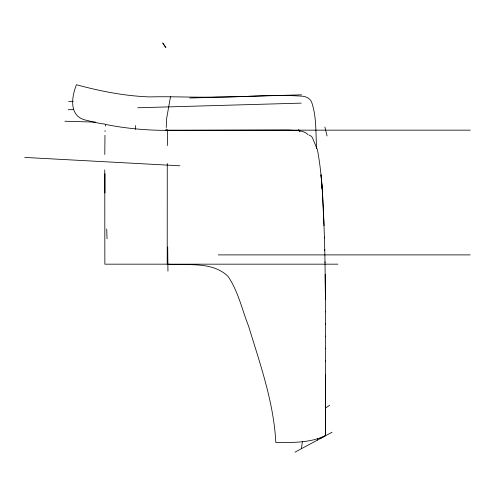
<?xml version="1.0" encoding="UTF-8"?>
<svg xmlns="http://www.w3.org/2000/svg" width="495" height="495" viewBox="0 0 495 495"><rect width="100%" height="100%" fill="white"/><g stroke="black" fill="none" stroke-linecap="round" stroke-linejoin="round"><path stroke-width="0.74" d="M104.761 169.872L104.853 264.169L337.893 264.169M167.267 163.48L167.211 264.169C187.296 265.697 211.984 261.063 227.861 276.191C238.2 291.054 241.956 309.468 248.564 326.087C260.147 364.122 273.785 402.522 275.826 442.524C292.372 442.499 309.734 443.068 325.054 435.804M325.555 348.796L325.58 336.099M325.518 361.103L325.561 348.461M104.792 154.496L104.965 135.271M325.531 360.824L325.493 435.643L319.956 438.743M167.304 145.579L167.669 130.426L288.43 130.055L297.971 130.593L302.433 131.404L305.687 132.709L308.02 134.634M325.475 374.932L325.493 435.643M135.321 129.393L135.383 125.563M105.051 131.614L105.082 130.575M317.413 440.111L317.468 438.644M105.249 126.064C105.806 124.053 104.959 123.837 102.923 123.874C97.775 123.032 92.645 122.011 87.64 120.514C68.898 117.637 71.082 98.282 76.44 84.738C100.436 91.222 125.018 96.092 149.917 96.915C172.303 96.296 194.665 97.676 217.082 96.989C245.774 97.224 274.583 94.069 303.206 96.284C306.584 96.834 310.012 98.542 311.51 101.778C316.763 116.684 315.618 133.093 316.621 148.655M301.406 448.711L302.402 441.602M170.54 96.432L166.543 119.054L166.277 127.5M325.283 408.214L329.682 405.195M294.971 452.17L332.114 432.215M68.65 101.444L73.279 101.308M189.752 98.004L301.597 94.83M68.26 109.742L73.662 109.587M137.684 107.768L301.208 103.127M167.291 130.16L470.25 130.16M218.239 254.894L470.188 254.894M64.864 121.232L95.714 122.123M24.75 157.429L179.889 165.794M167.663 130.42L166.642 129.108M308.991 135.017L311.275 136.249L312.302 137.437L317.437 149.861C322.889 178.893 323.303 208.556 324.448 237.99M162.577 42.83L165.485 47.093M298.572 129.381L299.859 131.701M324.881 127.067L327.077 135.946M322.084 187.388L324.052 225.64M324.423 237.105L324.763 250.328M324.751 249.505L325.011 262.659M325.005 261.892L325.456 299.599M325.203 274.273L325.524 311.899M325.531 311.38L325.555 324.2M325.568 323.742L325.568 336.501M100.04 549.654A805.439 1.714 -26.7 0 1 110.038 544.655M167.663 130.346A313.094 313.088 53 0 1 105.293 124.394M167.706 246.968A671.43 1.411 89.6 0 1 167.941 271.155M104.977 193.019A653.901 1.98 89.5 0 1 104.965 173.671M106.716 228.962A1438.198 7.487 88.8 0 1 107.038 238.726M87.287 1139.688A1262.349 3.125 -89.7 0 1 87.281 1140.975M166.308 129.993A739.214 34.941 -69 0 1 165.349 129.913M163.084 43.442A67.06 2.883 52.7 0 1 165.967 47.681M322.146 188.496L321.045 174.921L322.146 188.496"/></g></svg>
